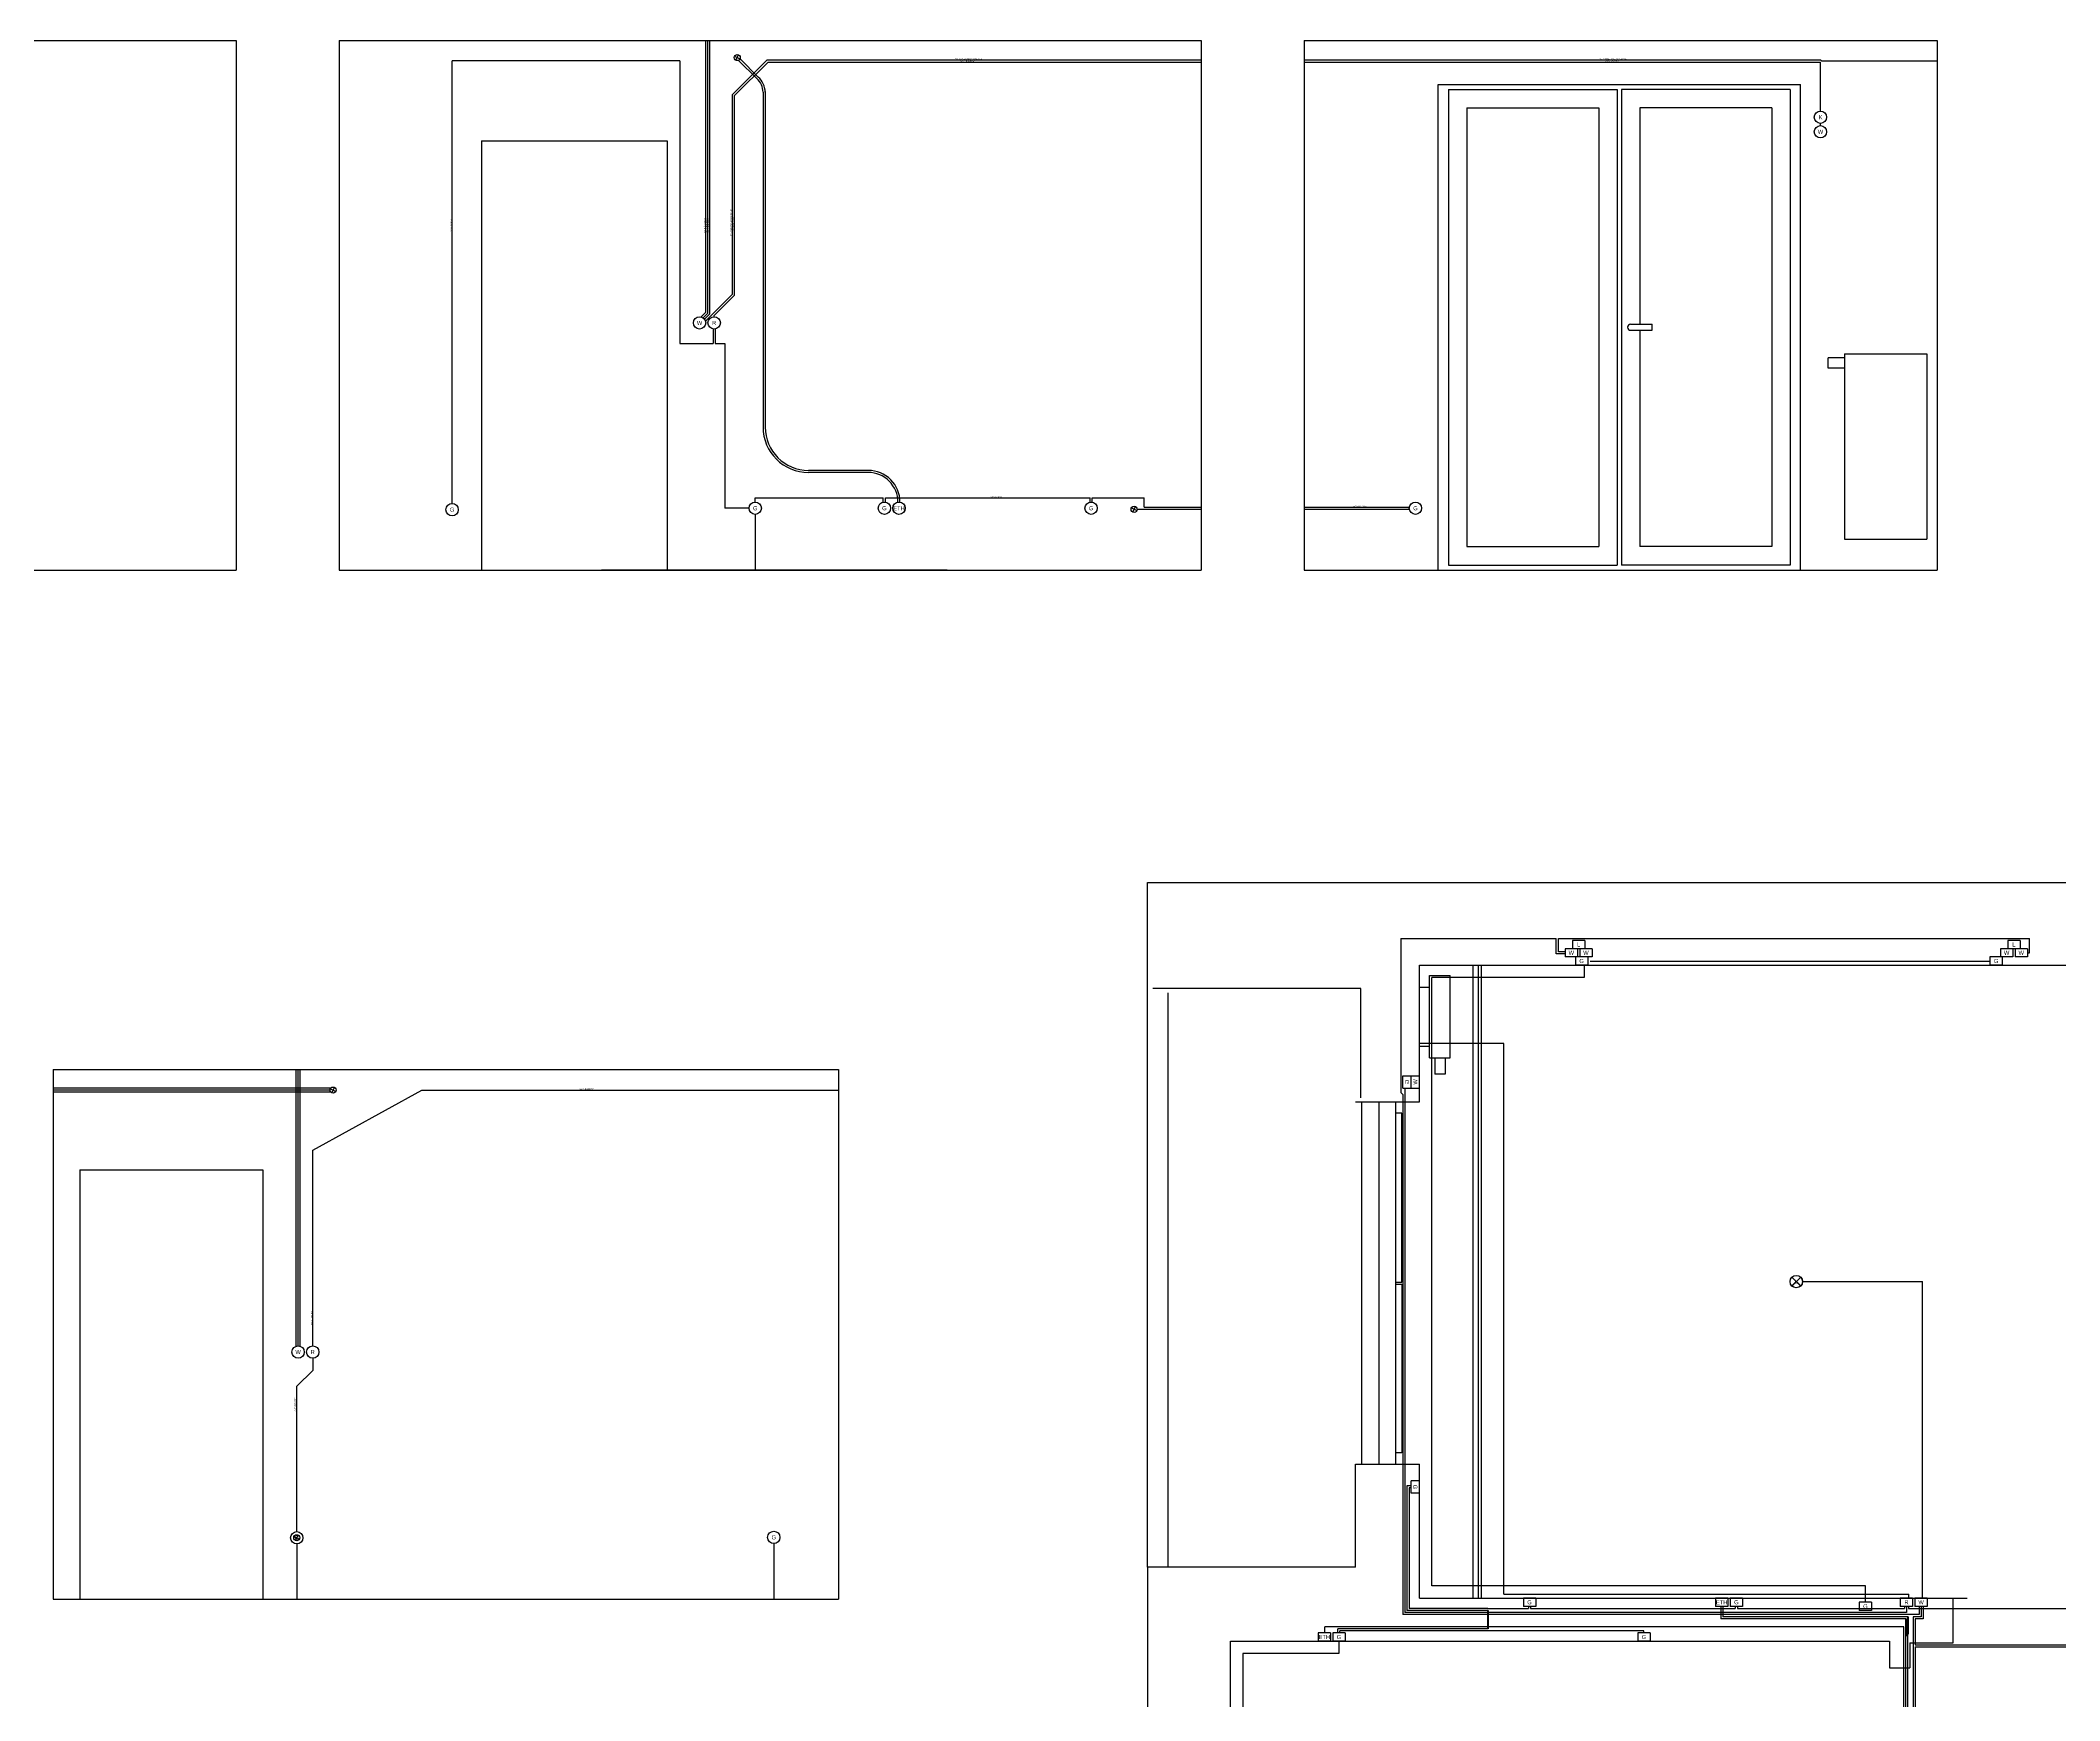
# Model space of a CAD drawing. Header units: millimetres. Extents: x 1478 to 10450, y 2114 to 8349.
# Drawn here: x 2643 to 3624, y 4235 to 5041 of the extents above; entities that cross this region are included whole.
import ezdxf
from ezdxf.lldxf.tags import DXFTag

# ---------------------------------------------------------------- set-up
doc = ezdxf.new("R2010")
doc.units = ezdxf.units.MM
for name, color, linetype in [('Grzejniki', 12, 'Continuous'), ('Inst - elektro', 160, 'Continuous'), ('Inst - elektro OLD', 200, 'Continuous'), ('Inst - sieciowe', 200, 'Continuous'), ('Okna', 7, 'Continuous'), ('Szkic', 6, 'Continuous'), ('Ściany', 7, 'Continuous')]:
    doc.layers.add(name, color=color, linetype=linetype)
tags = doc.linetypes.add('03B018', pattern=[5.4, 2.16, -3.24]).pattern_tags.tags
tags[6:7] = [DXFTag(74, 4), DXFTag(75, 0), DXFTag(340, '0'), DXFTag(46, 1.0), DXFTag(50, 0.0), DXFTag(44, 0.0), DXFTag(45, 0.0)]
tags[4:5] = [DXFTag(74, 4), DXFTag(75, 0), DXFTag(340, '0'), DXFTag(46, 1.0), DXFTag(50, 0.0), DXFTag(44, 0.0), DXFTag(45, 0.0)]
tags = doc.linetypes.add('06B018', pattern=[6.75, 4.32, -0.54, 0.09, -0.54, 0.09, -0.54, 0.09, -0.54]).pattern_tags.tags
tags[18:19] = [DXFTag(74, 4), DXFTag(75, 0), DXFTag(340, '0'), DXFTag(46, 1.0), DXFTag(50, 0.0), DXFTag(44, 0.0), DXFTag(45, 0.0)]
tags[16:17] = [DXFTag(74, 4), DXFTag(75, 0), DXFTag(340, '0'), DXFTag(46, 1.0), DXFTag(50, 0.0), DXFTag(44, 0.0), DXFTag(45, 0.0)]
tags[14:15] = [DXFTag(74, 4), DXFTag(75, 0), DXFTag(340, '0'), DXFTag(46, 1.0), DXFTag(50, 0.0), DXFTag(44, 0.0), DXFTag(45, 0.0)]
tags[12:13] = [DXFTag(74, 4), DXFTag(75, 0), DXFTag(340, '0'), DXFTag(46, 1.0), DXFTag(50, 0.0), DXFTag(44, 0.0), DXFTag(45, 0.0)]
tags[10:11] = [DXFTag(74, 4), DXFTag(75, 0), DXFTag(340, '0'), DXFTag(46, 1.0), DXFTag(50, 0.0), DXFTag(44, 0.0), DXFTag(45, 0.0)]
tags[8:9] = [DXFTag(74, 4), DXFTag(75, 0), DXFTag(340, '0'), DXFTag(46, 1.0), DXFTag(50, 0.0), DXFTag(44, 0.0), DXFTag(45, 0.0)]
tags[6:7] = [DXFTag(74, 4), DXFTag(75, 0), DXFTag(340, '0'), DXFTag(46, 1.0), DXFTag(50, 0.0), DXFTag(44, 0.0), DXFTag(45, 0.0)]
tags[4:5] = [DXFTag(74, 4), DXFTag(75, 0), DXFTag(340, '0'), DXFTag(46, 1.0), DXFTag(50, 0.0), DXFTag(44, 0.0), DXFTag(45, 0.0)]
tags = doc.linetypes.add('07B05', pattern=[1.75, 0.25, -1.5]).pattern_tags.tags
tags[6:7] = [DXFTag(74, 4), DXFTag(75, 0), DXFTag(340, '0'), DXFTag(46, 1.0), DXFTag(50, 0.0), DXFTag(44, 0.0), DXFTag(45, 0.0)]
tags[4:5] = [DXFTag(74, 4), DXFTag(75, 0), DXFTag(340, '0'), DXFTag(46, 1.0), DXFTag(50, 0.0), DXFTag(44, 0.0), DXFTag(45, 0.0)]
tags = doc.linetypes.add('DOTX2', pattern=[0.5, 0, -0.5]).pattern_tags.tags
tags[6:7] = [DXFTag(74, 4), DXFTag(75, 0), DXFTag(340, '0'), DXFTag(46, 1.0), DXFTag(50, 0.0), DXFTag(44, 0.0), DXFTag(45, 0.0)]
tags[4:5] = [DXFTag(74, 4), DXFTag(75, 0), DXFTag(340, '0'), DXFTag(46, 1.0), DXFTag(50, 0.0), DXFTag(44, 0.0), DXFTag(45, 0.0)]

# ---------------------------------------------------------------- blocks, each defined once
blk = doc.blocks.new('Z$W@#18756')
for p, q in [((0, 6), (0, 0)), ((0, 6), (4, 6)), ((0, 0), (4, 0)), ((4, 6), (4, 0))]:
    blk.add_line(p, q)
blk = doc.blocks.new('Z$W@#26308')
at = {"rotation": -90.00000000000001}
blk.add_blockref('Z$W@#18756', (0, 4), dxfattribs=at)
at = {"insert": (3, 2), "char_height": 2, "width": 6, "attachment_point": 5}
blk.add_mtext('{\\fArial|b0|i0|c238|p0;G}', dxfattribs=at)
blk = doc.blocks.new('Z$W@#29658')
for p, q in [((5.12, 0.88), (0.88, 5.12)), ((0.88, 0.88), (5.12, 5.12))]:
    blk.add_line(p, q)
blk.add_circle((3, 3), 3)
at = {"insert": (2.99, 2.99), "char_height": 2, "width": 4.231, "attachment_point": 5}
blk.add_mtext('{\\fArial|b0|i0|c238|p0;L}', dxfattribs=at)
blk = doc.blocks.new('Z$W@#22704')
blk.add_circle((3, 3), 3)
at = {"insert": (3, 3), "char_height": 2, "width": 3.9163, "attachment_point": 5}
blk.add_mtext('{\\fArial|b0|i0|c238|p0;G}', dxfattribs=at)
blk = doc.blocks.new('Z$W@#22386')
blk.add_circle((3, 3), 3)
at = {"insert": (3, 3), "char_height": 2, "width": 3.9163, "attachment_point": 5}
blk.add_mtext('{\\fArial|b0|i0|c238|p0;W}', dxfattribs=at)
blk = doc.blocks.new('Z$W@#11337')
for p, q in [((0, 42.3), (5, 42.3)), ((5, 48), (15, 48)), ((5, 8), (5, 48)), ((15, 8), (15, 48)), ((0, 13.7), (5, 13.7)), ((5, 8), (15, 8)), ((7.5, 8), (7.5, 0)), ((12.5, 0), (7.5, 0)), ((12.5, 8), (12.5, 0))]:
    blk.add_line(p, q)
blk = doc.blocks.new('Z$W@#27753')
for p, q in [((0, 0), (0, 176)), ((8, 0), (8, 176)), ((11, 170.5), (8, 170.5)), ((11, 88.5), (11, 170.5)), ((8, 88.5), (11, 88.5)), ((8, 87.5), (11, 87.5)), ((11, 87.5), (11, 5.5)), ((11, 5.5), (8, 5.5))]:
    blk.add_line(p, q)
blk = doc.blocks.new('Z$W@#10383')
for p, q in [((0, 176), (8, 176)), ((0, 0), (8, 0))]:
    blk.add_line(p, q)
blk.add_blockref('Z$W@#27753', (0, 0))
blk = doc.blocks.new('Z$W@#4041')
for p, q in [((0, 231), (0, 0)), ((0, 231), (82, 231)), ((82, 231), (82, 0)), ((84, 231), (84, 0)), ((166, 231), (84, 231)), ((166, 231), (166, 0)), ((9, 222), (73, 222)), ((9, 222), (9, 9)), ((73, 222), (73, 9)), ((93, 222), (93, 117)), ((157, 222), (93, 222)), ((157, 222), (157, 9)), ((88.5, 117), (99, 117)), ((88.5, 114), (99, 114)), ((93, 114), (93, 9)), ((99, 114), (99, 117)), ((0, 0), (82, 0)), ((9, 9), (73, 9)), ((166, 0), (84, 0)), ((157, 9), (93, 9))]:
    blk.add_line(p, q)
blk.add_arc((88.5, 115.5), 1.5, 90, 270)
blk = doc.blocks.new('Z$W@#3602')
for p, q in [((8, 90), (8, 0)), ((8, 90), (48, 90)), ((48, 90), (48, 0)), ((8, 88), (0, 88)), ((0, 83), (0, 88)), ((8, 83), (0, 83)), ((8, 0), (48, 0))]:
    blk.add_line(p, q)
blk = doc.blocks.new('Z$W@#14893')
for p, q in [((0, 257.2), (307.4, 257.2)), ((0, 257.2), (0, 0)), ((307.4, 257.2), (307.4, 0)), ((0, 0), (307.4, 0))]:
    blk.add_line(p, q)
blk = doc.blocks.new('Z$W@#26924')
blk.add_circle((3, 3), 3)
at = {"insert": (3, 3), "char_height": 2, "width": 3.9163, "attachment_point": 5}
blk.add_mtext('{\\fArial|b0|i0|c238|p0;ETH}', dxfattribs=at)
blk = doc.blocks.new('Z$W@#11323')
at = {"rotation": -90.00000000000001}
blk.add_blockref('Z$W@#18756', (0, 4), dxfattribs=at)
at = {"insert": (3, 2), "char_height": 2, "width": 6, "attachment_point": 5}
blk.add_mtext('{\\fArial|b0|i0|c238|p0;W}', dxfattribs=at)
blk = doc.blocks.new('Z$W@#21538')
at = {"rotation": -90.00000000000001}
blk.add_blockref('Z$W@#18756', (0, 4), dxfattribs=at)
at = {"insert": (3, 2), "char_height": 2, "width": 6, "attachment_point": 5}
blk.add_mtext('{\\fArial|b0|i0|c238|p0;ETH}', dxfattribs=at)
blk = doc.blocks.new('Z$W@#13720')
at = {"rotation": -90.00000000000001}
blk.add_blockref('Z$W@#18756', (0, 5), dxfattribs=at)
at = {"insert": (3, 3), "char_height": 2, "width": 4, "attachment_point": 5}
blk.add_mtext('{\\fArial|b0|i0|c238|p0;L}', dxfattribs=at)
blk = doc.blocks.new('Z$W@#26517')
at = {"rotation": -90.00000000000001}
blk.add_blockref('Z$W@#18756', (0, 4), dxfattribs=at)
at = {"insert": (3, 2), "char_height": 2, "width": 6, "attachment_point": 5}
blk.add_mtext('{\\fArial|b0|i0|c238|p0;R}', dxfattribs=at)
blk = doc.blocks.new('Z$W@#13818')
at = {"layer": 'Inst - sieciowe'}
for p, q in [((0.16, 2.17), (2.84, 0.83)), ((0.83, 0.16), (2.17, 2.84))]:
    blk.add_line(p, q, dxfattribs=at)
blk.add_circle((1.5, 1.5), 1.5, dxfattribs=at)
blk = doc.blocks.new('Z$W@#2681')
at = {"layer": 'Inst - elektro'}
blk.add_blockref('Z$W@#13818', (0, 0), dxfattribs=at)
blk = doc.blocks.new('Z$W@#30637')
blk.add_circle((3, 3), 3)
at = {"insert": (3, 3), "char_height": 2, "width": 3.9163, "attachment_point": 5}
blk.add_mtext('{\\fArial|b0|i0|c238|p0;R}', dxfattribs=at)
blk = doc.blocks.new('Z$W@#30140')
for centre in [(3, 10.1), (3, 10.1), (3, 3)]:
    blk.add_circle(centre, 3)
at = {"char_height": 2, "width": 3.9163, "attachment_point": 5}
for s, insert in [('{\\fArial|b0|i0|c238|p0;K}', (3, 10.1)), ('{\\fArial|b0|i0|c238|p0;W}', (3, 3))]:
    blk.add_mtext(s, dxfattribs=dict(at, insert=insert))
blk = doc.blocks.new('Z$W@#8556')
at = {"layer": 'Inst - elektro'}
blk.add_blockref('Z$W@#13818', (0, 0), dxfattribs=at)
blk = doc.blocks.new('Z$W@#8106')
blk.add_blockref('Z$W@#18756', (0, 0))
at = {"insert": (2, 3), "char_height": 2, "width": 6, "attachment_point": 5, "rotation": 90}
blk.add_mtext('{\\fArial|b0|i0|c238|p0;W}', dxfattribs=at)

msp = doc.modelspace()

# ---------------------------------------------------------------- linework, layer by layer
for p, q in [((2788.213, 5040.804), (3206.813, 5040.804)), ((2788.213, 5040.804), (2788.213, 4783.604)), ((3206.813, 5040.804), (3206.813, 4783.604)), ((3256.813, 5040.804), (3564.213, 5040.804)), ((3256.813, 5040.804), (3256.813, 4783.604)), ((3564.213, 5040.804), (3564.213, 4783.604)), ((3321.813, 4783.604), (3321.813, 5019.404)), ((3321.813, 5019.404), (3497.813, 5019.404)), ((3497.813, 4783.604), (3497.813, 5019.404)), ((2788.213, 4783.604), (3206.813, 4783.604)), ((3256.813, 4783.604), (3564.213, 4783.604)), ((2649.212, 4541.031), (3030.712, 4541.031)), ((2649.212, 4541.031), (2649.212, 4283.831)), ((3030.712, 4541.031), (3030.712, 4283.831)), ((2662.212, 4492.331), (2662.212, 4283.831)), ((2662.212, 4492.331), (2751.112, 4492.331)), ((2751.112, 4492.331), (2751.112, 4283.831)), ((2649.212, 4283.831), (3030.712, 4283.831))]:
    msp.add_line(p, q)
at = {"layer": 'Inst - elektro', "linetype": '06B018'}
for p, q in [((2953.513, 5030.804), (2843.013, 5030.804)), ((2843.013, 4815.904), (2843.013, 5030.804)), ((2953.513, 5030.804), (2953.513, 4893.604)), ((2979.013, 5014.321), (2995.996, 5031.304)), ((2995.996, 5031.304), (3206.813, 5031.304)), ((3256.813, 5031.304), (3507.513, 5031.304)), ((3507.513, 5031.304), (3508.013, 5030.804)), ((3508.013, 5030.804), (3564.213, 5030.804)), ((2980.013, 5013.907), (2996.411, 5030.304)), ((2996.411, 5030.304), (3206.813, 5030.304)), ((3256.813, 5030.304), (3507.513, 5030.304)), ((3507.513, 5006.504), (3507.513, 5030.304)), ((2979.013, 5014.321), (2979.013, 4917.332)), ((2980.013, 5013.907), (2980.013, 4916.918)), ((3507.513, 4999.404), (3507.513, 5000.504)), ((2966.061, 4904.38), (2979.013, 4917.332)), ((2970.263, 4907.168), (2980.013, 4916.918)), ((2970.263, 4906.604), (2970.263, 4907.168)), ((2953.513, 4893.604), (2969.763, 4893.604)), ((2969.763, 4900.646), (2969.763, 4893.604)), ((2970.763, 4900.646), (2970.763, 4893.604)), ((2970.763, 4893.604), (2975.513, 4893.604)), ((2975.513, 4893.604), (2975.513, 4813.604)), ((2990.213, 4818.604), (3052.413, 4818.604)), ((2990.213, 4816.604), (2990.213, 4818.604)), ((3052.413, 4816.604), (3052.413, 4818.604)), ((3053.413, 4816.604), (3053.413, 4818.604)), ((3053.413, 4818.604), (3152.813, 4818.604)), ((3152.813, 4816.562), (3152.813, 4818.604)), ((3153.813, 4816.562), (3153.813, 4818.604)), ((3153.813, 4818.604), (3179.064, 4818.604)), ((3179.064, 4814.104), (3179.064, 4818.604)), ((2987.213, 4813.604), (2975.513, 4813.604)), ((3175.713, 4813.104), (3206.813, 4813.104)), ((3179.064, 4814.104), (3206.813, 4814.104)), ((3256.813, 4814.104), (3307.855, 4814.104)), ((3256.813, 4813.104), (3307.855, 4813.104)), ((3303.712, 4604.716), (3379.212, 4604.716)), ((3303.712, 4604.716), (3303.712, 4529.921)), ((3379.212, 4597.216), (3379.212, 4604.716)), ((3380.212, 4598.216), (3380.212, 4604.716)), ((3380.212, 4604.716), (3609.012, 4604.716)), ((3609.012, 4597.716), (3609.012, 4604.716)), ((3383.512, 4597.216), (3379.212, 4597.216)), ((3383.512, 4598.216), (3380.212, 4598.216)), ((3395.712, 4593.716), (3589.812, 4593.716)), ((3608.012, 4597.716), (3609.012, 4597.716)), ((2775.312, 4501.831), (2828.312, 4531.031)), ((2828.312, 4531.031), (3030.712, 4531.031)), ((3305.712, 4532.016), (3305.712, 4277.316)), ((3304.712, 4528.921), (3303.712, 4529.921)), ((3304.712, 4528.921), (3304.712, 4276.316)), ((2775.312, 4406.831), (2775.312, 4501.831)), ((2775.312, 4411.876), (2775.312, 4501.831)), ((2767.563, 4387.193), (2775.312, 4394.942)), ((2775.312, 4400.831), (2775.312, 4394.942)), ((2767.563, 4316.636), (2767.563, 4387.193)), ((3306.712, 4338.816), (3306.712, 4278.316)), ((3308.712, 4338.816), (3306.712, 4338.816)), ((3307.712, 4337.816), (3307.712, 4279.316)), ((3308.712, 4337.816), (3307.712, 4337.816)), ((3555.362, 4276.316), (3304.712, 4276.316)), ((3549.262, 4277.316), (3305.712, 4277.316)), ((3346.012, 4278.316), (3306.712, 4278.316)), ((3346.012, 4279.316), (3307.712, 4279.316)), ((3346.012, 4279.316), (3365.712, 4279.316)), ((3346.012, 4278.316), (3346.212, 4278.316)), ((3365.712, 4280.316), (3365.712, 4279.316)), ((3366.712, 4280.316), (3366.712, 4279.316)), ((3366.712, 4279.316), (3466.16, 4279.316)), ((3466.16, 4280.316), (3466.16, 4279.316)), ((3467.16, 4280.316), (3467.16, 4279.316)), ((3467.16, 4279.316), (3548.262, 4279.316)), ((3548.262, 4280.316), (3548.262, 4279.316)), ((3549.262, 4280.316), (3549.262, 4277.316)), ((3550.262, 4280.316), (3550.262, 4279.316)), ((3550.262, 4279.316), (3676.512, 4279.316)), ((3552.512, 4275.316), (3552.512, 4262.616)), ((3556.362, 4275.316), (3552.512, 4275.316)), ((3555.362, 4280.316), (3555.362, 4276.316)), ((3556.362, 4280.316), (3556.362, 4275.316)), ((3557.362, 4280.316), (3557.362, 4274.316)), ((3346.212, 4269.416), (3273.162, 4269.416)), ((3273.162, 4267.416), (3273.162, 4269.416)), ((3421.749, 4268.416), (3274.162, 4268.416)), ((3274.162, 4267.416), (3274.162, 4268.416)), ((3553.512, 4274.316), (3553.512, 4262.616)), ((3557.362, 4274.316), (3553.512, 4274.316))]:
    msp.add_line(p, q, dxfattribs=at)
at = {"layer": 'Inst - elektro'}
for p, q in [((3172.872, 4813.776), (3175.555, 4812.432)), ((3173.541, 4811.763), (3174.886, 4814.445)), ((2766.891, 4312.295), (2768.235, 4314.977)), ((2766.222, 4314.308), (2768.904, 4312.964)), ((3550.462, 4284.316), (3550.462, 4286.316)), ((3345.812, 4278.316), (3345.812, 4269.416)), ((3346.012, 4278.316), (3346.012, 4269.416)), ((3346.212, 4278.316), (3346.212, 4269.416)), ((3421.749, 4267.416), (3421.749, 4268.416)), ((3553.512, 4262.616), (3553.512, 4261.616))]:
    msp.add_line(p, q, dxfattribs=at)
at = {"layer": 'Inst - elektro', "linetype": '03B018'}
for p, q in [((3392.712, 4591.716), (3392.712, 4585.716)), ((3318.712, 4290.316), (3318.712, 4585.716)), ((3392.712, 4585.716), (3318.712, 4585.716)), ((3529.312, 4290.316), (3318.712, 4290.316)), ((3529.312, 4282.316), (3529.312, 4290.316)), ((3273.662, 4257.416), (3226.962, 4257.416)), ((3226.962, 4257.416), (3226.962, 3888.216)), ((3273.662, 4263.416), (3273.662, 4257.416))]:
    msp.add_line(p, q, dxfattribs=at)
at = {"layer": 'Inst - elektro', "linetype": '07B05'}
for p, q in [((3353.712, 4553.683), (3312.712, 4553.683)), ((3353.712, 4286.316), (3353.712, 4553.683)), ((3353.712, 4286.316), (3550.462, 4286.316)), ((3552.512, 4262.616), (3552.512, 4132.016)), ((3553.512, 4261.616), (3729.812, 4261.616)), ((3553.512, 4260.616), (3730.812, 4260.616)), ((3553.512, 4260.616), (3553.512, 4132.016))]:
    msp.add_line(p, q, dxfattribs=at)
at = {"layer": 'Inst - elektro'}
for centre in [(3174.213, 4813.104), (2767.563, 4313.636)]:
    msp.add_circle(centre, 1.5, dxfattribs=at)
at = {"layer": 'Inst - elektro OLD', "linetype": '06B018'}
for p, q in [((2966.213, 4908.775), (2966.213, 5040.804)), ((2967.213, 4908.361), (2967.213, 5040.804)), ((2968.213, 4907.947), (2968.213, 5040.804)), ((2963.94, 4906.502), (2966.213, 4908.775)), ((2964.902, 4906.049), (2967.213, 4908.361)), ((2965.609, 4905.342), (2968.213, 4907.947)), ((2990.213, 4810.604), (2990.213, 4783.604)), ((2767.212, 4406.66), (2767.212, 4541.031)), ((2768.212, 4406.831), (2768.212, 4541.031)), ((2769.212, 4406.66), (2769.212, 4541.031)), ((2767.563, 4310.636), (2767.563, 4283.636)), ((2999.212, 4310.831), (2999.212, 4283.831))]:
    msp.add_line(p, q, dxfattribs=at)
at = {"layer": 'Inst - elektro OLD', "linetype": '07B05'}
for p in [(3498.774, 4438.022), (3557.062, 4284.316)]:
    msp.add_line(p, (3557.062, 4438.022), dxfattribs=at)
at = {"layer": 'Inst - sieciowe', "linetype": '06B018'}
for p, q in [((2982.104, 5031.111), (2990.932, 5022.283)), ((2982.811, 5031.819), (2991.612, 5023.017)), ((2994.013, 5015.597), (2994.013, 4853.049)), ((2995.013, 5016.011), (2995.013, 4853.049)), ((3045.127, 4831.98), (3016.083, 4831.98)), ((3045.127, 4830.98), (3016.083, 4830.98)), ((2784.094, 4532.031), (2649.212, 4532.031)), ((2783.712, 4531.031), (2649.212, 4531.031)), ((2784.094, 4530.031), (2649.212, 4530.031)), ((3459.06, 4280.316), (3459.06, 4274.316)), ((3460.06, 4280.316), (3460.06, 4275.316)), ((3550.162, 4275.316), (3460.06, 4275.316)), ((3266.862, 4267.416), (3266.862, 4270.416)), ((3547.962, 4270.416), (3266.862, 4270.416)), ((3549.162, 4274.316), (3459.06, 4274.316)), ((3547.962, 4126.016), (3547.962, 4270.416)), ((3548.962, 4127.016), (3548.962, 4270.416)), ((3549.962, 4128.016), (3549.962, 4271.416))]:
    msp.add_line(p, q, dxfattribs=at)
at = {"layer": 'Inst - sieciowe'}
for p, q in [((3549.762, 4275.316), (3549.762, 4266.8)), ((3549.962, 4275.316), (3549.962, 4266.8)), ((3550.162, 4275.316), (3550.162, 4266.8)), ((3548.762, 4274.316), (3548.762, 4265.8)), ((3548.962, 4274.316), (3548.962, 4265.8)), ((3549.162, 4274.316), (3549.162, 4265.8))]:
    msp.add_line(p, q, dxfattribs=at)
at = {"layer": 'Inst - sieciowe', "linetype": '06B018'}
for centre, radius, start, end in [((2985.218, 5015.597), 8.795, 0, 49.483296), ((2985.218, 5015.597), 9.795, 0, 49.24818), ((3016.083, 4853.049), 22.069, 180, 270), ((3016.083, 4853.049), 21.069, 180, 270), ((3045.127, 4816.604), 15.376, 359.849996, 90), ((3045.127, 4816.604), 14.376, 359.825958, 90)]:
    msp.add_arc(centre, radius, start, end, dxfattribs=at)
at = {"layer": 'Szkic'}
for p, q in [((3083.353, 4783.604), (2915.53, 4783.604)), ((3521.499, 4284.316), (3578.697, 4284.316))]:
    msp.add_line(p, q, dxfattribs=at)
at = {"layer": 'Ściany'}
for p, q in [((2857.313, 4992.004), (2857.313, 4783.604)), ((2857.313, 4992.004), (2947.513, 4992.004)), ((2947.513, 4992.004), (2947.513, 4783.604)), ((3180.712, 4631.816), (4545.212, 4631.816)), ((3180.712, 4299.316), (3180.712, 4631.816)), ((3312.712, 4591.716), (3732.012, 4591.716)), ((3312.712, 4525.316), (3312.712, 4591.716)), ((3338.712, 4591.716), (3338.712, 4284.316)), ((3341.212, 4591.716), (3341.212, 4284.316)), ((3342.712, 4591.716), (3342.712, 4284.316)), ((3284.312, 4580.311), (3183.312, 4580.311)), ((3284.312, 4527.311), (3284.312, 4580.311)), ((3190.712, 4299.316), (3190.712, 4578.316)), ((3281.712, 4525.316), (3312.712, 4525.316)), ((3284.712, 4349.316), (3284.712, 4525.316)), ((3281.712, 4349.316), (3312.712, 4349.316)), ((3281.712, 4299.316), (3281.712, 4349.316)), ((3312.712, 4284.316), (3312.712, 4349.316)), ((3281.712, 4299.316), (3180.712, 4299.316)), ((3180.712, 4299.316), (3180.712, 3861.316)), ((3312.712, 4284.316), (3572.012, 4284.316)), ((3572.012, 4262.616), (3572.012, 4284.316)), ((3220.962, 3882.216), (3220.962, 4263.416)), ((3220.962, 4263.416), (3540.962, 4263.416)), ((3540.962, 4263.416), (3540.962, 4250.416)), ((3550.962, 4262.616), (3572.012, 4262.616)), ((3550.962, 4262.616), (3550.962, 4250.416)), ((3540.962, 4250.416), (3550.962, 4250.416))]:
    msp.add_line(p, q, dxfattribs=at)

# ---------------------------------------------------------------- block references
at = {"layer": 'Grzejniki'}
for name, p in [('Z$W@#3602', (3511.213, 4798.604)), ('Z$W@#11337', (3312.712, 4538.716))]:
    msp.add_blockref(name, p, dxfattribs=at)
at = {"layer": 'Inst - elektro'}
for name, p in [('Z$W@#30140', (3504.513, 4993.404)), ('Z$W@#22386', (2960.163, 4900.604)), ('Z$W@#22386', (2960.163, 4900.604)), ('Z$W@#30637', (2967.263, 4900.604)), ('Z$W@#22704', (2840.013, 4809.904)), ('Z$W@#22704', (2987.213, 4810.604)), ('Z$W@#22704', (3049.913, 4810.604)), ('Z$W@#22704', (3150.313, 4810.604)), ('Z$W@#22704', (3307.813, 4810.604)), ('Z$W@#11323', (3383.512, 4595.716)), ('Z$W@#13720', (3387.062, 4598.716)), ('Z$W@#11323', (3390.612, 4595.716)), ('Z$W@#11323', (3594.912, 4595.716)), ('Z$W@#13720', (3598.462, 4598.716)), ('Z$W@#11323', (3602.012, 4595.716)), ('Z$W@#26308', (3388.512, 4591.716)), ('Z$W@#26308', (3589.812, 4591.716)), ('Z$W@#29658', (3492.774, 4435.022)), ('Z$W@#22386', (2765.212, 4400.831)), ('Z$W@#30637', (2772.312, 4400.831)), ('Z$W@#22704', (2764.563, 4310.636)), ('Z$W@#22704', (2996.212, 4310.831)), ('Z$W@#26308', (3363.212, 4280.316)), ('Z$W@#26308', (3463.66, 4280.316)), ('Z$W@#26308', (3526.312, 4278.316)), ('Z$W@#26517', (3546.262, 4280.316)), ('Z$W@#11323', (3553.362, 4280.316)), ('Z$W@#26308', (3270.662, 4263.416)), ('Z$W@#26308', (3418.749, 4263.416))]:
    msp.add_blockref(name, p, dxfattribs=at)
at = {"layer": 'Inst - elektro', "xscale": -1}
for name, rotation in [('Z$W@#26308', 90.00000000000001), ('Z$W@#8106', -180)]:
    msp.add_blockref(name, (3308.712, 4538.016), dxfattribs=dict(at, rotation=rotation))
at = {"layer": 'Inst - elektro', "linetype": 'DOTX2', "ltscale": 5}
msp.add_blockref('Z$W@#29658', (3492.768, 4435.016), dxfattribs=at)
at = {"layer": 'Inst - elektro', "rotation": -90.00000000000001}
msp.add_blockref('Z$W@#26308', (3308.712, 4341.316), dxfattribs=at)
at = {"layer": 'Inst - sieciowe'}
for name, p in [('Z$W@#2681', (2979.957, 5030.965)), ('Z$W@#26924', (3057.013, 4810.604)), ('Z$W@#8556', (2783.712, 4529.531)), ('Z$W@#21538', (3456.56, 4280.316)), ('Z$W@#21538', (3263.562, 4263.416))]:
    msp.add_blockref(name, p, dxfattribs=at)
at = {"layer": 'Okna'}
for name, p in [('Z$W@#4041', (3326.813, 4786.004)), ('Z$W@#10383', (3293.212, 4349.316))]:
    msp.add_blockref(name, p, dxfattribs=at)
at = {"layer": 'Ściany'}
msp.add_blockref('Z$W@#14893', (2430.813, 4783.604), dxfattribs=at)

# ---------------------------------------------------------------- texts
at = {"layer": 'Inst - elektro', "char_height": 0.7, "attachment_point": 5}
for s, insert, width in [('{\\fArial|b0|i0|c238|p0;3x1,5 WŁĄCZNIK SYPIALNIA}', (3093.756, 5031.704), 16.93972), ('{\\fArial|b0|i0|c238|p0;3x1,5 WŁĄCZNIK SYPIALNIA}', (3406.747, 5031.704), 16.93972), ('{\\fArial|b0|i0|c238|p0;3x2,5 POKOJE}', (3107.416, 4819.004), 21.25945), ('{\\fArial|b0|i0|c238|p0;3x2,5 POKOJE}', (3283.681, 4814.504), 21.25945)]:
    msp.add_mtext(s, dxfattribs=dict(at, insert=insert, width=width))
at = {"layer": 'Inst - elektro', "linetype": '06B018', "char_height": 0.7, "width": 16.93972, "attachment_point": 5}
for insert in [(3093.258, 5030.704), (3406.248, 5030.704), (2908.25, 4531.431)]:
    msp.add_mtext('{\\fArial|b0|i0|c238|p0;5x2,5 KARNISZ}', dxfattribs=dict(at, insert=insert))
at = {"layer": 'Inst - elektro', "char_height": 0.7, "width": 16.93972, "attachment_point": 5, "rotation": 90}
for s, insert in [('{\\fArial|b0|i0|c238|p0;3x2,5 POKOJE}', (2842.713, 4951.282)), ('{\\fArial|b0|i0|c238|p0;3x1,5  ŚWIATŁO}', (2965.813, 4950.957)), ('{\\fArial|b0|i0|c238|p0;3x1,5 ŚWIATŁO}', (2966.813, 4950.957)), ('{\\fArial|b0|i0|c238|p0;3x1,5 ŚWIATŁO}', (2967.813, 4950.957)), ('{\\fArial|b0|i0|c238|p0;3x1,5 WŁĄCZNIK SYPIALNIA}', (2978.613, 4952.272)), ('{\\fArial|b0|i0|c238|p0;5x2,5 KARNISZ}', (2774.912, 4420.346)), ('{\\fArial|b0|i0|c238|p0;3x2,5 POKOJE}', (2766.817, 4378.378))]:
    msp.add_mtext(s, dxfattribs=dict(at, insert=insert))
at = {"layer": 'Inst - elektro', "linetype": '06B018', "insert": (2979.613, 4951.773), "char_height": 0.7, "width": 16.93972, "attachment_point": 5, "rotation": 90}
msp.add_mtext('{\\fArial|b0|i0|c238|p0;5x2,5 KARNISZ}', dxfattribs=at)

doc.saveas('drawing.dxf')
